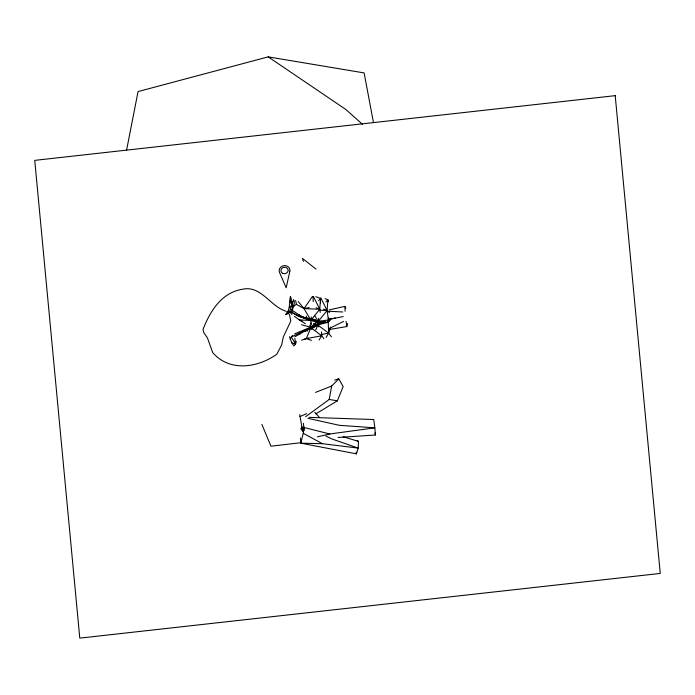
<?xml version="1.0" encoding="UTF-8"?>
<svg xmlns="http://www.w3.org/2000/svg" width="695" height="695" viewBox="0 0 695 695"><rect width="100%" height="100%" fill="white"/><g stroke="black" fill="none" stroke-linecap="round" stroke-linejoin="round"><path stroke-width="1.04" d="M323.896 338.743L321.689 335.807L310.656 327.484L310.752 322.94M331.419 336.84L328.657 333.166L317.624 324.843L317.667 322.428M294.237 300.622C294.975 304.627 291.839 311.951 290.467 312.585M290.449 296.391L289.155 307.833L288.13 311.195L285.984 314.453L289.381 312.255L293.655 299.536M357.221 440.5L358.481 441.377L358.168 448.084L356.457 453.861L300.796 443.167L300.553 437.972M290.449 296.956L290.18 302.264L293.855 306.165M315.843 296.687L320.551 298.45L319.769 309.249L320.221 312.403M306.26 316.121L306.504 317.615L318.041 321.629L327.571 322.245L328.44 319.961L327.102 310.509L327.875 299.71L325.052 298.65M325.894 435.974L331.524 438.84L358.168 448.084L322.402 443.697L300.796 443.167L303.255 433.298L304.045 427.06M305.644 416.679L329.187 399.46L331.68 386.012L338.769 378.862L343.156 386.524L337.37 400.807L315.843 413.881M311.525 324.217L310.63 320.473L311.386 316.99M318.406 323.609L317.963 321.742L318.718 318.258M126.586 150.077L138.062 91.566L268.201 56.868L364.119 72.914L373.467 122.563M287.174 312.264L287.409 313.836L285.984 314.453L286.079 313.966M329.882 329.395L346.814 326.563L347.526 323.496M289.381 336.71L291.857 342.896L293.898 345.91L295.584 343.99L296.305 341.401M330.551 327.11L328.657 333.166L326.077 337.388M290.232 339.464L291.266 336.91L292.673 335.511M309.805 325.225L310.865 327.675L306.304 338.595L304.358 339.273M315.756 330.003L317.832 325.034L316.772 322.584M319.109 340.029L321.689 335.807L321.533 331.836M313.462 296.539L319.769 309.249L310.63 320.473L299.232 319.891L294.393 316.268M320.795 297.799L327.102 310.509L317.963 321.742L314.852 321.577M304.766 330.542L310.309 327.675L315.93 322.654M312.654 327.423L317.285 325.034L319.874 322.61M312.411 296.496L304.002 308.615L310.795 320.091L314.922 319.535M318.597 300.692L320.551 298.45M325.92 301.96L327.875 299.71L328.561 301.734M328.231 321.55L329.56 320.152M323.253 321.855L317.285 325.034L328.231 322.263L330.36 320.091M289.155 307.833L292.36 304.697L292.065 301.778M312.88 319.379L318.119 321.351L328.44 319.961L330.655 318.31M293.082 306.469L296.435 304.419L304.002 308.615L319.769 309.249L316.112 307.781M313.984 326.841L310.865 327.675L294.915 336.754M312.489 328.179L317.832 325.034L313.567 323.479M310.656 327.484L315.365 324.982M317.624 324.843L305.305 331.194M311.864 329.569L310.309 327.675L310.639 327.197L301.56 324.765M310.309 327.675L314.618 325.39M317.285 325.034L322.489 322.28M329.569 328.353L343.556 321.438M294.663 333.869L310.639 327.197M311.986 327.11L317.606 324.556M292.03 336.684L310.865 327.675M300.735 428.537L302.655 431.082L300.049 416.531L306.704 413.621M336.78 379.661L338.769 378.862L334.712 380.078M315.539 392.397L331.68 386.012M301.543 340.185L306.304 338.595L321.689 335.807M317.38 436.842L329.795 433.984L374.84 427.825L373.745 419.519L309.153 417.365M329.117 309.927L344.911 306.373L345.815 308.163M335.329 317.963L328.987 319.353L343.208 316.581M309.206 307.546L304.002 308.615L298.207 301.465M321.472 334.469L328.657 333.166L328.231 322.263L327.406 320.69L328.231 322.263M308.424 338.283L306.304 338.595L311.421 340.394M301.196 442.68L270.954 446.199L261.859 424.358M338.048 437.494L375.404 435.009L374.84 427.825L339.299 425.314L307.92 418.312M292.499 312.237L289.381 312.255L288.13 311.195M314.053 320.334L310.7 320.239L302.751 316.972M325.46 321.689L317.546 321.281L322.906 323.027M319.735 310.222L327.102 310.509L329.413 312.602M291.396 309.666L298.937 314.861L310.63 320.473L315.573 321.759M329.213 311.291L342.661 311.977M291.335 312.194L298.381 316.138L310.717 320.369L314.948 320.638M310.222 320.021L310.795 320.091M317.546 321.281L318.119 321.351L314.983 316.06M329.187 399.46L337.37 400.807M303.402 423.325L303.871 427.451L329.795 433.984M291.857 342.896L295.584 343.99L294.889 338.395M343.148 436.738L358.481 441.377M312.854 319.935L318.041 321.629M298.381 316.138L310.717 320.369M302.082 320.994L299.232 319.891L305.383 323.653M323.444 309.049L327.102 310.509M312.194 318.736L318.119 321.351M286.349 311.334C270.077 306.591 261.198 284.828 242.069 289.32C221.392 292.777 209.994 311.43 203.018 329.456L203.791 332.67L207.466 337.97L212.713 352.6C229.576 372.155 257.715 367.829 276.81 354.233L281.701 344.85L283.282 337.032L290.771 321.125L289.685 315.356L288.451 312.828M303.255 433.298L322.402 443.697M289.963 311.204L299.18 316.347L298.937 314.861L299.18 316.347M268.201 56.868L345.667 109.367L362.46 124.257M316.051 269.13L302.412 258.384L303.402 261.485M299.389 332.297L300.171 333.965L300.136 332.94M314.818 412.317L319.179 417.139M290.006 312.211L291.978 314.453M291.266 336.91L295.584 343.99M285.984 314.453L285.775 314.331M317.832 325.034L318.831 326.928M290.71 296.869L292.36 304.697L292.447 309.553M295.61 300.466L296.435 304.419M356.135 452.132L356.457 453.861M292.065 310.126L292.23 311.03M375.022 432.872L375.404 435.009M301.917 426.843L302.655 431.082M299.736 414.628L300.049 416.531M346.041 321.368L346.814 326.563M303.871 427.451L304.149 430.509M344.911 306.373L345.094 311.273M307.103 330.377L307.138 331.324M320.473 300.909L320.534 302.924M313.045 296.635L313.21 301.656M328.379 317.832L328.44 319.961M289.867 271.128L286.184 287.817L279.459 272.284A5.421 4.839 -10.2 0 1 284.09 265.638A5.421 4.839 -10.2 0 1 289.867 271.128M615.214 95.658L34.75 160.363L79.786 638.132L660.25 573.427L615.214 95.658M283.013 273.448A3.623 3.232 -10.2 0 0 288.138 270.06A3.623 3.232 -10.2 0 0 282.483 267.87A3.623 3.232 -10.2 0 0 283.013 273.448"/></g></svg>
